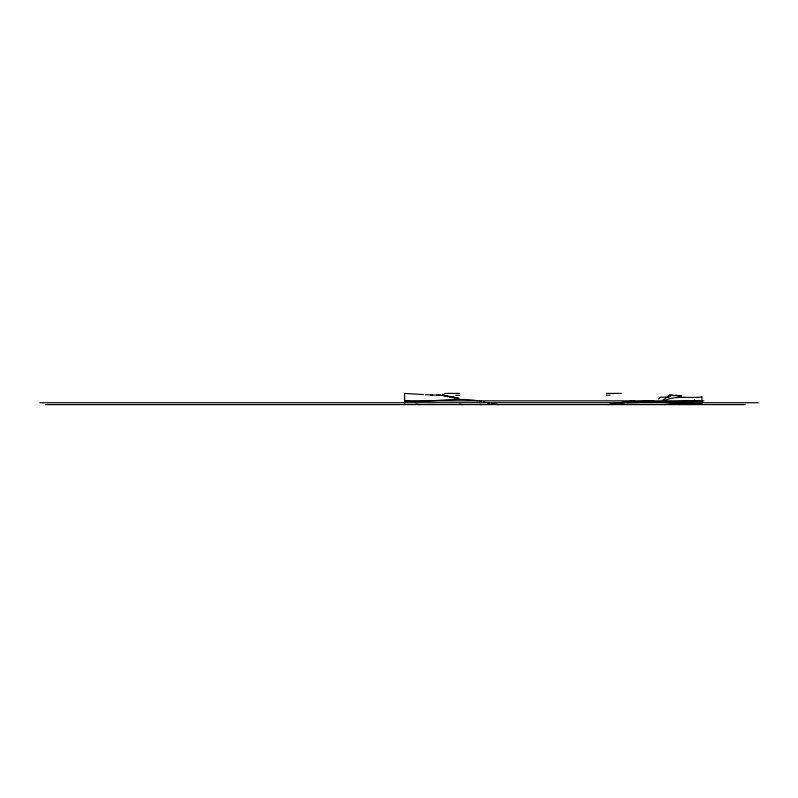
<?xml version="1.0" encoding="UTF-8"?>
<svg xmlns="http://www.w3.org/2000/svg" width="798" height="798" viewBox="0 0 798 798"><rect width="100%" height="100%" fill="white"/><g stroke="black" fill="none" stroke-linecap="round" stroke-linejoin="round"><path stroke-width="1.2" d="M664.315 399.698L666.19 397.703M658.669 399L660.545 397.135L666.19 397.135L669.961 395.259L681.253 395.998M668.076 396.397L669.961 395.259L668.076 396.626L669.961 395.259L673.721 395.299M668.076 397.025L669.961 396.387L668.076 397.015L669.961 395.618M668.076 396.606L669.961 395.319M662.43 400.476L664.315 399M669.961 395.758L671.836 395.259M701.951 400.546L664.315 404.606M609.742 404.606L617.273 402.721L653.023 400.865M613.502 403.808L607.857 404.606M617.273 403.15L619.148 402.82M679.367 404.606L683.128 403.938L701.951 403.598L701.951 396.925M621.034 402.551L634.201 400.865M624.794 402.741L611.627 404.606M701.951 396.965C689.562 398.751 675.627 394.801 664.315 400.865L664.315 400.267M626.679 402.741L701.951 400.905M444.636 393.394L459.548 393.394M606.33 393.394L621.243 393.394M425.314 394.771L444.137 395.259L457.304 397.933L455.429 397.524M455.838 395.259L459.568 395.259M606.31 395.259L610.041 395.259M404.616 400.865L703.826 400.865M39.9 402.741L758.1 402.741M45.366 404.606L745.322 404.606M430.96 395.229L432.845 395.259L430.96 395.18M438.491 395.259L440.376 395.299M404.616 401.155C429.134 402.9 453.573 396.895 478.002 400.786M498.71 404.606L491.179 403.539M436.606 395.259L438.491 395.349M462.95 404.606L459.189 404.197M459.189 398.172L449.783 397.065L442.252 395.259L444.137 395.429M419.668 404.606L415.908 404.137M677.482 395.449L675.607 395.259L681.253 396.277L679.367 395.848M701.951 401.444L698.18 401.055M451.658 397.234L449.783 397.045L455.429 397.743L449.783 396.786M423.439 394.581L404.616 393.394L404.616 404.606M479.887 404.377L481.773 404.606M487.418 402.85L489.294 403.199M457.304 398.132L453.543 397.454L455.429 397.893M442.252 395.259L447.897 396.586M479.887 401.095L481.773 401.524M483.648 401.983L485.533 402.431M444.137 395.259L446.012 395.748M694.42 399.748L694.42 400.786M669.961 396.217L668.076 397.075L669.961 396.217"/></g></svg>
